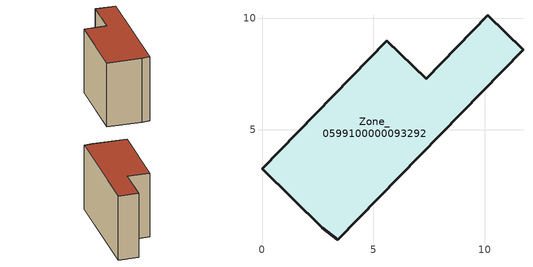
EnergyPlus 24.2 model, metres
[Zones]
Zone_0599100000093292
 floor ground (C_G): 2.7,0.61 0,3.25 5.6,9 7.36,7.3 10.12,10.14 11.71,8.6 3.39,0.06 z0
 wall outside (C_F): 11.71,8.6 10.12,10.14 7.36,7.3 5.6,9 0,3.25 2.7,0.61 3.39,0.06 11.71,8.6 z0:7.37
 roof outside (C_R): 3.39,0.06 11.71,8.6 10.12,10.14 7.36,7.3 5.6,9 0,3.25 2.7,0.61 z7.37
[BUILDING]
Pand.0599100000093292: North Axis=0; Terrain=City; Loads Convergence Tolerance Value=0.04; Temperature Convergence Tolerance Value=0.4; Solar Distribution=FullExterior; Maximum Number of Warmup Days=25; Minimum Number of Warmup Days=1
[Site:Location]
Rotterdam.The.Hague.AP_ZH_NLD Design_Conditions: Latitude=51.96; Longitude=4.45; Time Zone=1; Elevation=-4.5
[SITE:GROUNDTEMPERATURE:BUILDINGSURFACE]
18, 18, 18, 18, 18, 18, 18, 18, 18, 18, 18, 18
[MATERIAL] Thermal Absorptance=0.9; Solar Absorptance=0.7; Visible Absorptance=0.7
Name | Roughness | Thickness | Conductivity | Density | Specific Heat
G.TI.1946 | MediumSmooth | 0.15 | 1 | 540 | 1210
F.TI.1946 | Rough | 0.3 | 0.857143 | 1920 | 840
R.TI.1946 | MediumRough | 0.2 | 0.1 | 1500 | 1000
[CONSTRUCTION]
C_G: G.TI.1946
C_F: F.TI.1946
C_R: R.TI.1946
[ZONE]
Zone_0599100000093292: Type=1; Multiplier=1; Ceiling Height=Autocalculate; Volume=Autocalculate; Floor Area=autocalculate; Part of Total Floor Area=Yes
[ZONEINFILTRATION:DESIGNFLOWRATE]
Infil_Zone_0599100000093292: Zone or ZoneList or Space or SpaceList=Zone_0599100000093292; Schedule=AlwaysOn; Design Flow Rate Calculation Method=Flow/Area; Flow Rate per Floor Area=0.003; Constant Term Coefficient=1; Temperature Term Coefficient=0; Velocity Term Coefficient=0; Velocity Squared Term Coefficient=0
[HVACTEMPLATE:ZONE:IDEALLOADSAIRSYSTEM]
Zone_0599100000093292: Maximum Heating Supply Air Temperature=50; Minimum Cooling Supply Air Temperature=13; Maximum Heating Supply Air Humidity Ratio=0.0156; Minimum Cooling Supply Air Humidity Ratio=0.0077; Heating Limit=NoLimit; Cooling Limit=NoLimit; Dehumidification Control Type=ConstantSensibleHeatRatio; Cooling Sensible Heat Ratio=0.7; Dehumidification Setpoint=60; Humidification Control Type=None; Humidification Setpoint=30; Outdoor Air Method=None; Outdoor Air Flow Rate per Person=0.00944; Outdoor Air Flow Rate per Zone Floor Area=0; Outdoor Air Flow Rate per Zone=0; Demand Controlled Ventilation Type=None; Outdoor Air Economizer Type=NoEconomizer; Heat Recovery Type=None; Sensible Heat Recovery Effectiveness=0.7; Latent Heat Recovery Effectiveness=0.65
[ZONECONTROL:THERMOSTAT]
ThermostatControl_Zone_0599100000093292: Zone or ZoneList=Zone_0599100000093292; Control Type Schedule=DualSetpointControlType; Control 1=Thermostat_Zone_0599100000093292; Temperature Difference Between Cutout And Setpoint=0
[THERMOSTATSETPOINT:DUALSETPOINT]
Thermostat_Zone_0599100000093292: Heating Setpoint Temperature Schedule=HeatingSetpoint_Zone_0599100000093292; Cooling Setpoint Temperature Schedule=CoolingSetpoint_Zone_0599100000093292
[SCHEDULE:COMPACT]
HeatingSetpoint_Zone_0599100000093292: Through: 12/31, For: AllDays, Until: 24:00, 21
CoolingSetpoint_Zone_0599100000093292: Through: 12/31, For: AllDays, Until: 24:00, 24
DualSetpointControlType: Through: 12/31, For: AllDays, Until: 24:00, 4
AlwaysOn: Through: 12/31, For: AllDays, Until: 24:00, 1
